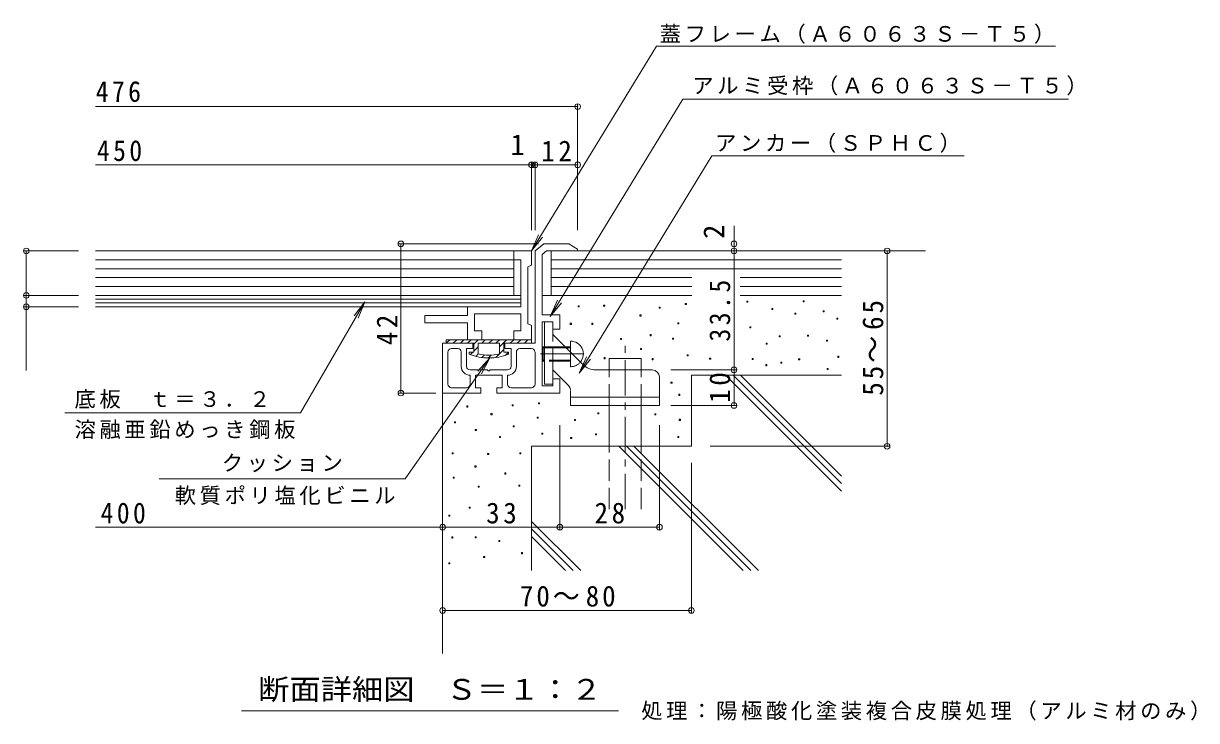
# Model space of a CAD drawing. Units: millimetres, scale not verified. Extents: x -317 to 341, y -273 to 237.
# Drawn here: x 10.5 to 340.7, y 41 to 237.3 of the extents above; entities that cross this region are included whole.
import ezdxf
from ezdxf.enums import TextEntityAlignment as Align

# ---------------------------------------------------------------- set-up
doc = ezdxf.new("R2010")
doc.units = ezdxf.units.MM
doc.header["$LTSCALE"] = 2
doc.header["$PDMODE"] = 32
doc.header["$PDSIZE"] = 1.6
for name, pattern in [('CHAIN1', [8, 5, -1, 1, -1]), ('CHAIN2', [12, 9, -1, 1, -1]), ('DASHED3', [4, 3, -1])]:
    doc.linetypes.add(name, pattern=pattern)
for name, color, linetype, lineweight in [('D-0', 3, 'Continuous', 9), ('D-1', 2, 'Continuous', 9), ('D-2', 3, 'Continuous', 9), ('D-4', 7, 'Continuous', 9), ('D-5', 7, 'Continuous', 9), ('D-6', 6, 'Continuous', 5)]:
    doc.layers.add(name, color=color, linetype=linetype, lineweight=lineweight)
doc.styles.add('ＭＳ ゴシック', font='')
doc.styles.get('ＭＳ ゴシック').set_extended_font_data('MS Gothic')

msp = doc.modelspace()

# ---------------------------------------------------------------- linework, layer by layer
at = {"layer": 'D-0', "color": 7}
for points in [[(196.792, 158.175), (196.792, 158.475), (197.092, 158.475), (197.092, 158.175)], [(214.116, 158.796), (214.116, 159.096), (214.416, 159.096), (214.416, 158.796)], [(229.922, 158.865), (229.922, 159.165), (230.222, 159.165), (230.222, 158.865)], [(166.63, 157.519), (166.63, 157.819), (166.93, 157.819), (166.93, 157.519)], [(173.808, 157.657), (173.808, 157.957), (174.108, 157.957), (174.108, 157.657)], [(184.023, 154.896), (184.023, 155.197), (184.323, 155.197), (184.323, 154.896)], [(189.407, 157.105), (189.407, 157.405), (189.707, 157.405), (189.707, 157.105)], [(221.156, 156.726), (221.156, 157.026), (221.456, 157.026), (221.456, 156.726)], [(227.575, 155.414), (227.575, 155.714), (227.875, 155.714), (227.875, 155.414)], [(235.582, 156.104), (235.582, 156.404), (235.882, 156.404), (235.882, 156.104)], [(164.421, 152.55), (164.421, 152.85), (164.721, 152.85), (164.721, 152.55)], [(170.495, 152.55), (170.495, 152.85), (170.795, 152.85), (170.795, 152.55)], [(194.653, 152.688), (194.653, 152.988), (194.952, 152.988), (194.952, 152.688)], [(239.447, 154.034), (239.447, 154.334), (239.747, 154.334), (239.747, 154.034)], [(178.502, 148.271), (178.502, 148.571), (178.802, 148.571), (178.802, 148.271)], [(186.922, 149.375), (186.922, 149.675), (187.222, 149.675), (187.222, 149.375)], [(193.134, 148.409), (193.134, 148.709), (193.434, 148.709), (193.434, 148.409)], [(214.945, 151.549), (214.945, 151.849), (215.245, 151.849), (215.245, 151.549)], [(223.227, 149.064), (223.227, 149.364), (223.527, 149.364), (223.527, 149.064)], [(231.164, 149.202), (231.164, 149.502), (231.464, 149.502), (231.464, 149.202)], [(184.161, 145.475), (184.161, 145.775), (184.461, 145.775), (184.461, 145.475)], [(219.5, 146.994), (219.5, 147.294), (219.8, 147.294), (219.8, 146.994)], [(236.548, 147.822), (236.548, 148.122), (236.848, 148.122), (236.848, 147.822)], [(173.946, 142.887), (173.946, 143.187), (174.246, 143.187), (174.246, 142.887)], [(187.474, 142.611), (187.474, 142.911), (187.774, 142.911), (187.774, 142.611)], [(197.275, 143.715), (197.275, 144.015), (197.575, 144.015), (197.575, 143.715)], [(203.625, 142.749), (203.625, 143.049), (203.925, 143.049), (203.925, 142.749)], [(215.566, 142.645), (215.566, 142.945), (215.866, 142.945), (215.866, 142.645)], [(228.68, 142.576), (228.68, 142.876), (228.98, 142.876), (228.98, 142.576)], [(239.723, 143.266), (239.723, 143.567), (240.023, 143.567), (240.023, 143.266)], [(219.431, 140.92), (219.431, 141.22), (219.731, 141.22), (219.731, 140.92)], [(223.641, 141.61), (223.641, 141.91), (223.941, 141.91), (223.941, 141.61)], [(236.686, 139.815), (236.686, 140.116), (236.986, 140.116), (236.986, 139.815)], [(192.754, 136.019), (192.754, 136.319), (193.054, 136.319), (193.054, 136.019)], [(194.963, 132.568), (194.963, 132.868), (195.263, 132.868), (195.263, 132.568)], [(135.295, 129.278), (135.295, 129.578), (135.595, 129.578), (135.595, 129.278)], [(148.04, 129.646), (148.04, 129.946), (148.34, 129.946), (148.34, 129.646)], [(155.483, 130.153), (155.483, 130.453), (155.783, 130.453), (155.783, 130.153)], [(142.093, 127.116), (142.093, 127.416), (142.393, 127.416), (142.393, 127.116)], [(155.069, 126.149), (155.069, 126.449), (155.369, 126.449), (155.369, 126.149)], [(165.56, 125.459), (165.56, 125.759), (165.86, 125.759), (165.86, 125.459)], [(172.186, 127.392), (172.186, 127.692), (172.486, 127.692), (172.486, 127.392)], [(188.199, 127.047), (188.199, 127.347), (188.499, 127.347), (188.499, 127.047)], [(195.101, 125.528), (195.101, 125.828), (195.401, 125.828), (195.401, 125.528)], [(131.857, 124.841), (131.857, 125.141), (132.157, 125.141), (132.157, 124.841)], [(137.676, 122.698), (137.676, 122.998), (137.976, 122.998), (137.976, 122.698)], [(148.305, 123.665), (148.305, 123.965), (148.605, 123.965), (148.605, 123.665)], [(144.497, 120.674), (144.497, 120.974), (144.797, 120.974), (144.797, 120.674)], [(156.38, 121.64), (156.38, 121.94), (156.68, 121.94), (156.68, 121.64)], [(164.513, 120.398), (164.513, 120.698), (164.813, 120.698), (164.813, 120.398)], [(171.496, 121.456), (171.496, 121.756), (171.796, 121.756), (171.796, 121.456)], [(194.687, 120.697), (194.687, 120.997), (194.987, 120.997), (194.987, 120.697)], [(131.155, 116.071), (131.155, 116.371), (131.455, 116.371), (131.455, 116.071)], [(141.153, 115.896), (141.153, 116.196), (141.453, 116.196), (141.453, 115.896)], [(150.238, 116.072), (150.238, 116.372), (150.538, 116.372), (150.538, 116.072)], [(137.595, 112.391), (137.595, 112.691), (137.895, 112.691), (137.895, 112.391)], [(131.426, 109.223), (131.426, 109.523), (131.726, 109.523), (131.726, 109.223)], [(145.958, 110.413), (145.958, 110.713), (146.258, 110.713), (146.258, 110.413)], [(138.466, 106.738), (138.466, 107.038), (138.766, 107.038), (138.766, 106.738)], [(149.962, 106.962), (149.962, 107.262), (150.262, 107.262), (150.262, 106.962)], [(135.939, 100.796), (135.939, 101.096), (136.239, 101.096), (136.239, 100.796)], [(130.222, 98.541), (130.222, 98.841), (130.522, 98.841), (130.522, 98.541)], [(131.05, 92.398), (131.05, 92.698), (131.35, 92.698), (131.35, 92.398)], [(137.607, 92.467), (137.607, 92.767), (137.907, 92.767), (137.907, 92.467)], [(144.302, 91.432), (144.302, 91.732), (144.602, 91.732), (144.602, 91.432)], [(140.023, 86.877), (140.023, 87.177), (140.323, 87.177), (140.323, 86.877)], [(150.652, 87.981), (150.652, 88.281), (150.952, 88.281), (150.952, 87.981)], [(130.222, 85.082), (130.222, 85.382), (130.522, 85.382), (130.522, 85.082)]]:
    msp.add_lwpolyline(points, close=True, dxfattribs=at)
at = {"layer": 'D-1'}
for p, q in [((157.693, 173.228), (156.492, 172.266)), ((157.693, 173.228), (166.492, 173.228)), ((166.492, 173.728), (166.492, 173.228)), ((157.192, 153.227), (157.192, 135.728)), ((159.492, 149.728), (168.027, 141.192)), ((128.492, 147.228), (128.492, 133.228)), ((137.242, 147.228), (128.492, 147.228)), ((129.492, 148.227), (129.492, 147.228)), ((129.492, 147.228), (130.492, 148.227)), ((153.492, 148.227), (129.492, 148.227)), ((132.742, 145.727), (130.992, 145.727)), ((131.492, 147.228), (132.492, 148.227)), ((133.492, 147.228), (134.492, 148.227)), ((135.492, 147.228), (136.492, 148.227)), ((137.242, 146.978), (138.492, 148.227)), ((137.242, 147.228), (137.242, 144.728)), ((137.242, 144.978), (138.492, 146.228)), ((138.492, 147.228), (138.492, 144.228)), ((144.492, 147.228), (138.492, 147.228)), ((139.492, 147.228), (140.492, 148.227)), ((141.492, 147.228), (142.492, 148.227)), ((143.489, 143.225), (145.742, 145.477)), ((143.492, 147.228), (144.492, 148.227)), ((144.492, 146.228), (146.492, 148.227)), ((144.492, 144.228), (144.492, 147.228)), ((145.742, 147.227), (153.492, 147.228)), ((145.742, 144.728), (145.742, 147.228)), ((147.491, 147.227), (148.492, 148.227)), ((149.491, 147.227), (150.492, 148.227)), ((153.492, 145.727), (150.242, 145.727)), ((151.492, 147.228), (152.492, 148.227)), ((153.492, 147.228), (153.492, 148.227)), ((156.742, 146.228), (156.492, 145.978)), ((157.192, 145.978), (156.492, 145.978)), ((157.192, 146.228), (156.742, 146.228)), ((164.492, 146.228), (162.992, 146.228)), ((164.492, 145.978), (163.242, 145.978)), ((164.492, 144.728), (164.492, 147.828)), ((129.992, 144.728), (129.992, 135.728)), ((133.742, 140.728), (133.742, 144.728)), ((135.992, 144.728), (135.992, 144.127)), ((137.242, 144.728), (135.992, 144.728)), ((136.282, 144.018), (136.992, 144.728)), ((137.811, 143.547), (138.492, 144.228)), ((139.49, 143.226), (140.23, 143.965)), ((141.358, 143.093), (142.191, 143.927)), ((146.992, 144.728), (145.742, 144.728)), ((146.064, 143.8), (146.992, 144.727)), ((146.992, 144.127), (146.992, 144.728)), ((149.242, 144.728), (149.242, 140.728)), ((154.492, 135.728), (154.492, 144.728)), ((156.742, 142.228), (156.492, 142.478)), ((157.192, 142.478), (156.492, 142.478)), ((157.192, 142.228), (156.742, 142.228)), ((146.742, 139.728), (141.792, 139.728)), ((163.906, 135.313), (159.492, 139.728)), ((171.563, 139.728), (187.492, 139.728)), ((136.242, 135.728), (136.242, 138.227)), ((145.242, 138.227), (137.742, 138.227)), ((146.742, 138.227), (146.742, 135.728)), ((157.192, 135.728), (159.492, 135.728)), ((189.492, 137.728), (189.492, 129.728)), ((130.992, 134.728), (135.242, 134.728)), ((147.742, 134.728), (153.492, 134.728)), ((164.492, 129.728), (164.492, 133.899)), ((189.492, 132.027), (164.492, 132.027)), ((189.492, 129.728), (164.492, 129.728))]:
    msp.add_line(p, q, dxfattribs=at)
at = {"layer": 'D-1', "linetype": 'DASHED3'}
for p, q in [((159.492, 139.728), (159.492, 149.728)), ((156.742, 146.228), (156.742, 142.228)), ((162.992, 146.228), (157.192, 146.228)), ((163.242, 145.978), (157.192, 145.978)), ((164.492, 142.478), (157.192, 142.478)), ((164.492, 142.228), (157.192, 142.228)), ((164.492, 140.628), (164.492, 144.728))]:
    msp.add_line(p, q, dxfattribs=at)
at = {"layer": 'D-1', "linetype": 'CHAIN2'}
msp.add_line((168.091, 144.228), (156.007, 144.228), dxfattribs=at)
at = {"layer": 'D-1'}
for points in [[(166.492, 173.728), (163.992, 175.228), (156.992, 175.228), (154.492, 173.228), (154.492, 147.228), (145.992, 147.228), (145.992, 145.727), (147.742, 145.727), (147.742, 140.728)], [(159.492, 151.228), (161.492, 151.228), (161.492, 155.228), (156.492, 155.228), (156.492, 172.266)], [(159.492, 139.728), (159.492, 135.227), (156.492, 135.227), (156.492, 153.227), (159.492, 153.227), (159.492, 149.728)], [(135.242, 140.728), (135.242, 145.727), (136.992, 145.727), (136.992, 147.228)], [(141.792, 139.728), (141.792, 139.428), (141.192, 139.428), (141.192, 139.728), (136.242, 139.728)], [(128.492, 133.228), (139.242, 133.228), (139.242, 134.728), (137.742, 134.728), (137.742, 138.227)], [(145.242, 138.227), (145.242, 134.728), (143.742, 134.728), (143.742, 133.228), (161.492, 133.228), (161.492, 137.228), (159.492, 137.228)]]:
    msp.add_lwpolyline(points, dxfattribs=at)
for centre, radius, start, end in [((130.992, 144.728), 1, 90, 180), ((132.742, 144.728), 1, 7.01646, 90), ((150.242, 144.728), 1, 90, 180), ((153.492, 144.728), 1, 7.01646, 90), ((164.492, 144.228), 3.6, 320.63649, 90), ((141.492, 158.228), 15.135, 248.69067, 291.30931), ((141.492, 158.228), 14.318, 257.90526, 282.09473), ((136.242, 140.728), 2.5, 180, 270), ((136.242, 140.728), 1, 180, 270), ((146.742, 140.728), 1, 270, 0), ((146.742, 140.728), 2.5, 270, 0), ((171.563, 144.728), 5, 225, 270), ((187.492, 137.728), 2, 0, 90), ((130.992, 135.728), 1, 180, 270), ((135.242, 135.728), 1, 270, 0), ((147.742, 135.728), 1, 180, 270), ((153.492, 135.728), 1, 270, 0), ((162.492, 133.899), 2, 7.01646, 45)]:
    msp.add_arc(centre, radius, start, end, dxfattribs=at)
at = {"layer": 'D-1', "linetype": 'DASHED3'}
msp.add_arc((164.492, 144.228), 3.6, 270, 320.63649, dxfattribs=at)
at = {"layer": 'D-2'}
for p, q in [((153.492, 173.228), (30.811, 173.228)), ((148.492, 173.228), (148.492, 160.727)), ((153.492, 169.227), (153.492, 173.228)), ((150.492, 170.728), (30.811, 170.728)), ((150.492, 170.728), (150.492, 157.528)), ((152.492, 168.728), (153.492, 169.227)), ((152.492, 152.728), (152.492, 168.728)), ((148.492, 168.227), (30.811, 168.227)), ((148.492, 165.728), (30.811, 165.728)), ((148.492, 163.228), (30.811, 163.228)), ((150.492, 160.727), (30.811, 160.727)), ((150.492, 159.661), (30.811, 159.661)), ((150.492, 158.594), (30.811, 158.594)), ((150.492, 157.528), (30.811, 157.528)), ((135.492, 157.528), (135.492, 155.028)), ((137.492, 155.527), (150.492, 155.527)), ((137.492, 150.728), (137.492, 155.527)), ((150.492, 155.527), (150.492, 150.728)), ((123.492, 155.028), (135.492, 155.028)), ((123.492, 155.028), (123.492, 153.028)), ((123.492, 153.028), (135.492, 153.028)), ((135.492, 153.028), (135.492, 148.227)), ((153.492, 152.228), (152.492, 152.728)), ((153.492, 148.227), (153.492, 152.228)), ((139.492, 150.728), (137.492, 150.728)), ((139.492, 148.227), (139.492, 150.728)), ((148.492, 150.728), (148.492, 148.227)), ((150.492, 150.728), (148.492, 150.728))]:
    msp.add_line(p, q, dxfattribs=at)
at = {"layer": 'D-4'}
for p, q in [((30.811, 213.869), (166.492, 213.869)), ((166.492, 179.062), (166.492, 214.469)), ((30.811, 197.469), (166.492, 197.469)), ((153.492, 179.062), (153.492, 198.069)), ((154.492, 179.062), (154.492, 198.069)), ((210.491, 129.728), (210.491, 180.288)), ((155.427, 175.228), (116.153, 175.228)), ((116.753, 133.228), (116.753, 175.228)), ((26.036, 173.228), (10.724, 173.228)), ((11.324, 139.604), (11.324, 173.228)), ((253.576, 118.228), (253.576, 173.228)), ((26.036, 160.727), (10.724, 160.727)), ((26.036, 157.528), (10.724, 157.528)), ((192.708, 139.728), (211.091, 139.728)), ((126.566, 133.228), (116.153, 133.228)), ((192.708, 129.728), (211.091, 129.728)), ((161.492, 124.158), (161.492, 94.832)), ((189.492, 124.158), (189.492, 94.832)), ((203.825, 118.228), (254.176, 118.228)), ((198.492, 113.535), (198.492, 71.42)), ((30.811, 95.432), (189.492, 95.432)), ((128.492, 72.02), (198.492, 72.02)), ((71.891, 43.744), (177.997, 43.744))]:
    msp.add_line(p, q, dxfattribs=at)
for p in [(166.492, 213.869), (153.492, 197.469), (154.492, 197.469), (166.492, 197.469), (116.753, 175.228), (210.491, 175.228), (11.324, 173.228), (210.491, 173.228), (253.576, 173.228), (11.324, 160.727), (11.324, 157.528), (210.491, 139.728), (116.753, 133.228), (210.491, 129.728), (253.576, 118.228), (128.492, 95.432), (161.492, 95.432), (189.492, 95.432), (128.492, 72.02), (198.492, 72.02)]:
    msp.add_point(p, dxfattribs=at)
at = {"layer": 'D-5'}
for p, q in [((153.492, 173.228), (188.642, 230.86)), ((300.96, 230.86), (188.642, 230.86)), ((166.933, 138.827), (204.275, 200.054)), ((204.275, 200.054), (275.275, 200.054)), ((153.492, 173.228), (155.516, 177.8)), ((153.492, 173.228), (156.63, 177.12)), ((88.508, 127.627), (106.61, 158.933)), ((106.61, 158.933), (103.563, 154.968)), ((106.61, 158.933), (104.693, 154.315)), ((158.791, 154.756), (160.815, 159.328)), ((158.791, 154.756), (161.929, 158.648)), ((117.965, 109.097), (141.749, 143.095)), ((141.749, 143.095), (138.372, 139.407)), ((141.749, 143.095), (139.442, 138.659)), ((166.933, 138.827), (168.957, 143.399)), ((166.933, 138.827), (170.071, 142.719)), ((22.147, 127.627), (88.508, 127.627)), ((117.965, 109.097), (48.698, 109.097))]:
    msp.add_line(p, q, dxfattribs=at)
msp.add_lwpolyline([(158.791, 154.756), (196.134, 215.983), (304.658, 215.983)], dxfattribs=at)
at = {"layer": 'D-6'}
for p, q in [((159.072, 160.727), (159.072, 173.228)), ((166.492, 173.228), (264.398, 173.228)), ((159.072, 170.728), (240.71, 170.728)), ((159.072, 168.227), (240.71, 168.227)), ((159.072, 165.728), (198.665, 165.728)), ((212.241, 165.728), (240.71, 165.728)), ((159.072, 163.228), (198.665, 163.228)), ((212.241, 163.228), (240.71, 163.228)), ((156.492, 160.727), (198.665, 160.727)), ((212.241, 160.727), (240.71, 160.727)), ((175.372, 139.728), (175.372, 142.994)), ((175.372, 142.994), (184.372, 142.994)), ((184.372, 139.728), (184.372, 142.994)), ((198.492, 138.227), (240.71, 138.227)), ((198.492, 138.227), (198.492, 118.228)), ((208.098, 138.227), (240.71, 105.616)), ((210.219, 138.227), (240.71, 107.737)), ((212.341, 138.227), (240.71, 109.858)), ((128.492, 133.228), (128.492, 59.88)), ((175.372, 118.228), (175.372, 129.728)), ((184.372, 118.228), (184.372, 129.728)), ((153.492, 118.228), (198.492, 118.228)), ((153.492, 118.228), (153.492, 83.228)), ((178.098, 118.228), (213.098, 83.228)), ((180.219, 118.228), (215.219, 83.228)), ((182.341, 118.228), (217.341, 83.228)), ((153.492, 97.077), (167.341, 83.228)), ((153.492, 94.955), (165.219, 83.228)), ((153.492, 92.834), (163.098, 83.228))]:
    msp.add_line(p, q, dxfattribs=at)
at = {"layer": 'D-6', "linetype": 'CHAIN1'}
msp.add_line((179.872, 100.516), (179.872, 146.956), dxfattribs=at)
at = {"layer": 'D-6', "linetype": 'DASHED3'}
for p, q in [((175.372, 129.728), (175.372, 139.728)), ((184.372, 129.728), (184.372, 139.728)), ((175.372, 100.516), (175.372, 118.228)), ((184.372, 100.516), (184.372, 118.228))]:
    msp.add_line(p, q, dxfattribs=at)

# ---------------------------------------------------------------- texts
at = {"layer": 'D-4', "color": 2, "style": 'ＭＳ ゴシック'}
msp.add_text('1', height=5.865, dxfattribs=at).set_placement((147.591, 198.469), align=Align.BOTTOM_LEFT)
msp.add_text('2', height=5.865, rotation=90, dxfattribs=at).set_placement((209.491, 176.652), align=Align.BOTTOM_LEFT)
at = {"layer": 'D-4', "color": 2, "style": 'ＭＳ ゴシック', "width": 1.1}
msp.add_text('断面詳細図\u3000Ｓ＝１：２', height=5.865, dxfattribs=at).set_placement((76.581, 45.088), align=Align.BOTTOM_LEFT)
at = {"layer": 'D-4', "color": 2, "char_height": 5.865, "attachment_point": 7, "style": 'ＭＳ ゴシック'}
for s, insert in [('\\T1.27;\\W0.9;476', (30.866, 215.113)), ('\\T1.27;\\W0.9;450', (31.202, 198.469)), ('\\T1.27;\\W0.95;12', (156.242, 198.469)), ('\\T1.27;\\W0.9;400', (32.241, 96.432)), ('\\T1.27;\\W0.95;33', (140.742, 96.432)), ('\\T1.27;\\W0.95;28', (171.242, 96.432)), ('\\T1.22;\\W0.95;70～80', (150.242, 73.02))]:
    msp.add_mtext(s, dxfattribs=dict(at, insert=insert))
at = {"layer": 'D-4', "color": 2, "char_height": 5.865, "attachment_point": 7, "rotation": 90, "style": 'ＭＳ ゴシック'}
for s, insert in [('\\T1.28;\\W0.9;33.5', (209.491, 147.727)), ('\\T1.22;\\W0.95;55～65', (252.576, 132.478)), ('\\T1.27;\\W0.95;42', (115.753, 146.682)), ('\\T1.27;\\W0.95;10', (209.491, 130.478))]:
    msp.add_mtext(s, dxfattribs=dict(at, insert=insert))
at = {"layer": 'D-4', "insert": (184.383, 40.999), "char_height": 4.399, "attachment_point": 7, "style": 'ＭＳ ゴシック'}
msp.add_mtext('\\T1.17;処理：陽極酸化塗装複合皮膜処理（アルミ材のみ）', dxfattribs=at)
at = {"layer": 'D-5', "char_height": 4.399, "attachment_point": 7, "style": 'ＭＳ ゴシック'}
for s, insert in [('\\T1.17;蓋フレーム（Ａ６０６３Ｓ－Ｔ５）', (189.584, 231.581)), ('\\T1.17;アルミ受枠（Ａ６０６３Ｓ－Ｔ５）', (198.728, 217.018)), ('\\T1.17;アンカー（ＳＰＨＣ）', (205.163, 200.863)), ('\\T1.17;底板\u3000ｔ＝３．２', (24.893, 128.82)), ('\\T1.17;溶融亜鉛めっき鋼板', (24.893, 120.291)), ('\\T1.17;クッション', (66.329, 110.904))]:
    msp.add_mtext(s, dxfattribs=dict(at, insert=insert))
at = {"layer": 'D-6', "color": 7, "insert": (53.077, 101.685), "char_height": 4.399, "attachment_point": 7, "style": 'ＭＳ ゴシック'}
msp.add_mtext('\\T1.17;軟質ポリ塩化ビニル', dxfattribs=at)

doc.saveas('drawing.dxf')
